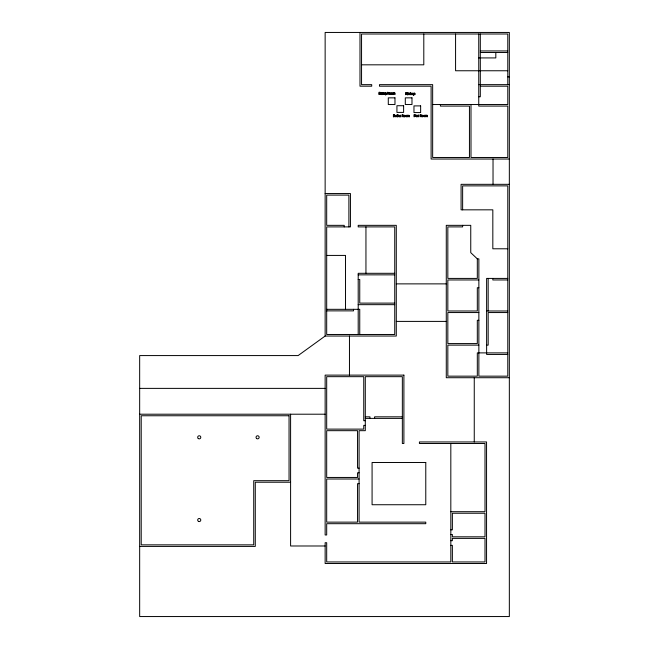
<?xml version="1.0" encoding="UTF-8"?>
<svg xmlns="http://www.w3.org/2000/svg" width="649" height="649" viewBox="0 0 649 649"><rect width="100%" height="100%" fill="white"/><g stroke="black" fill="none" stroke-linecap="round" stroke-linejoin="round"><path stroke-width="0.97" d="M325.141 336.036L298.118 355.579L139.665 355.579L139.665 616.55L509.335 616.55L509.335 32.45L325.141 32.45L325.141 336.036L396.288 336.036L396.288 225.341L358.199 225.341L358.199 226.899L394.738 226.899L394.738 334.478L326.69 334.478L326.69 226.899L350.436 226.899L350.436 193.548L325.141 193.548M394.495 115.644L394.673 114.832L393.408 114.67L393.408 116.885L394.77 116.609L394.495 115.66M480.309 50.947L507.786 50.947M480.309 52.496L507.786 52.496M478.751 57.923L495.82 57.923L495.82 52.496M361.55 64.819L423.797 64.819L423.797 33.999M507.786 70.757L455.574 70.757L455.574 33.999M507.786 76.882L509.335 76.882M478.751 84.646L509.335 84.646M480.309 86.195L507.786 86.195L507.786 104.53L432.656 104.53M478.751 96.774L480.309 96.774L480.309 33.999M509.335 159.029L431.106 159.029L431.106 86.195L379.47 86.195L379.47 84.646L432.656 84.646L432.656 157.48L469.446 157.48L469.446 106.087L440.411 106.087L440.411 104.53M509.335 184.324L461.082 184.324L461.082 209.83L492.826 209.83L492.826 248.786L507.786 248.786M326.69 255.422L345.519 255.422L345.519 309.322M509.335 377.718L446.277 377.718L446.277 225.341L470.752 225.341L470.752 252.656L477.315 258.862L478.865 258.862L478.865 376.16L507.786 376.16L507.786 185.874L462.632 185.874L462.632 209.83M394.738 273.302L358.199 273.302L358.199 334.478M358.199 274.852L394.738 274.852M507.786 278.413L486.62 278.413L486.62 354.443L507.786 354.443M358.199 279.508L359.749 279.508L359.749 303.115L394.738 303.115M478.865 279.962L447.834 279.962L447.834 310.993L477.315 310.993L477.315 287.726L478.865 287.726M507.786 279.962L492.826 279.962L492.826 278.413M396.288 283.873L446.277 283.873M358.199 304.665L394.738 304.665M326.69 309.322L359.749 309.322L359.749 334.478M326.69 310.871L353.543 310.871L353.543 309.322M486.62 310.993L507.786 310.993M478.865 312.55L447.834 312.55L447.834 343.581L477.315 343.581L477.315 320.306L478.865 320.306M507.786 312.55L488.17 312.55L488.17 345.13L486.62 345.13M396.288 321.401L446.277 321.401M478.865 345.13L447.834 345.13L447.834 376.16L477.315 376.16L477.315 352.886L507.786 352.886M139.665 388.378L325.141 388.378M139.665 414.208L325.141 414.208M365.298 416.828L369.954 416.828L369.954 418.386M402.348 416.828L374.611 416.828L374.611 418.386M365.298 418.386L402.348 418.386M365.298 420.714L363.748 420.714L363.748 376.671L326.69 376.671L326.69 429.119L363.748 429.119L363.748 425.363L365.298 425.363M359.092 468.148L357.542 468.148L357.542 430.676L326.69 430.676L326.69 477.453L357.542 477.453L357.542 472.796L359.092 472.796M359.092 479.003L326.69 479.003L326.69 522.137L357.542 522.137L357.542 483.659L359.092 483.659M290.598 482.231L255.284 482.231L255.284 546.409L139.665 546.409M450.82 511.696L485.006 511.696L485.006 443.502L419.416 443.502L419.416 441.953L486.555 441.953L486.555 563.502L325.141 563.502L325.141 542.726L326.69 542.726L326.69 561.953L450.82 561.953L450.82 443.502M450.82 529.844L452.369 529.844L452.369 513.245L485.006 513.245L485.006 536.82L452.369 536.82L452.369 534.492L450.82 534.492M450.82 540.698L452.369 540.698L452.369 538.378L485.006 538.378L485.006 561.953L452.369 561.953L452.369 545.355L450.82 545.355M325.141 545.987L290.598 545.987L290.598 414.208M507.786 84.646L507.786 33.999L361.55 33.999L361.55 84.646L371.715 84.646L371.715 86.195L359.992 86.195L359.992 32.45M493.029 159.029L493.029 184.324M488.17 278.413L488.17 310.993M478.751 33.999L478.751 106.087L507.786 106.087L507.786 157.48L470.996 157.48L470.996 104.53M477.315 258.862L477.315 278.413L447.834 278.413L447.834 226.899L462.632 226.899L462.632 225.341M474.257 377.718L474.257 441.953M365.947 226.899L365.947 273.302M349.462 336.036L349.462 375.122M348.886 226.899L348.886 195.106L326.69 195.106L326.69 225.341L344.23 225.341L344.23 226.899M409.211 93.797C411.231 95.476 407.905 94.6 409.519 93.083A0.909 0.909 0 0 1 409.949 93.107L410.176 93.505L409.211 93.797M386.285 94.227C385.328 95.687 385.214 94.762 385.895 94.283C383.21 94.543 387.047 90.398 386.285 94.227M390.893 93.586C389.286 96.539 389.295 90.633 390.893 93.586M392.548 93.586C390.941 96.539 390.941 90.633 392.548 93.586M405.301 116.057C403.686 119.01 403.694 113.104 405.301 116.057M406.947 116.057C405.341 119.01 405.349 113.104 406.947 116.057M423.335 116.001C421.728 118.954 421.728 113.048 423.335 116.001M424.99 116.001C423.383 118.954 423.383 113.048 424.99 116.001M399.386 115.871C399.038 117.639 402.088 116.414 399.881 116.593C401.455 116.601 400.66 113.843 399.386 115.871M412.026 93.756C411.677 95.517 414.727 94.292 412.521 94.478C414.094 94.486 413.299 91.728 412.026 93.756M415.741 115.822C415.392 117.583 418.443 116.358 416.244 116.544C417.818 116.552 417.015 113.794 415.741 115.822M417.348 115.814C418.435 119.611 419.911 112.374 417.348 115.814M394.6 116.22L393.7 116.633L393.7 115.814L394.6 116.22M415.271 116.163L414.37 116.585L414.37 115.765L415.271 116.163M415.579 116.155L414.07 116.836L414.07 114.622L415.344 114.784L415.579 116.155M389.733 93.31C389.903 95.874 391.355 91.988 389.733 93.31M391.379 93.31C391.574 95.865 392.978 91.996 391.379 93.31M404.132 115.773C404.335 118.345 405.714 114.443 404.132 115.773M405.787 115.773C405.982 118.329 407.377 114.467 405.787 115.773M422.175 115.725C422.377 118.296 423.748 114.386 422.175 115.725M423.821 115.725C424.024 118.296 425.403 114.386 423.821 115.725M417.656 115.741C417.834 118.207 419.092 114.362 417.656 115.741M395.079 116.244C396.872 118.54 396.434 113.364 395.079 116.244M385.214 93.31C385.409 95.654 386.634 91.988 385.214 93.31M389.051 92.807L388.589 93.456L389.376 94.413L388.289 93.537L387.664 94.413L387.664 92.207L389.051 92.807M403.451 115.271L402.988 115.92L403.775 116.885L402.696 116.009L402.064 116.885L402.064 114.67L403.451 115.271M421.485 115.222L421.031 115.871L421.818 116.836L420.73 115.952L420.106 116.836L420.106 114.622L421.485 115.222M388.743 92.823C388.029 94.324 387.81 91.501 388.743 92.823M403.143 115.295C402.437 116.796 402.218 113.973 403.143 115.295M421.185 115.238C420.471 116.739 420.252 113.916 421.185 115.238M395.363 116.276C395.728 117.501 396.571 115.327 395.363 116.276M394.495 115.214L393.7 115.571L393.7 114.922L394.495 115.214M415.165 115.157L414.37 115.522L414.37 114.873L415.165 115.157M399.703 115.684L400.538 115.871L399.703 115.684M412.334 93.57L413.178 93.748L412.334 93.57M416.058 115.636L416.893 115.814L416.058 115.636M382.115 92.758L381.661 94.04C379.138 88.369 382.667 98.697 382.115 92.758M405.966 93.732C405.398 97.163 405.601 90.162 405.836 93.57L407.101 92.556L406.185 93.545L407.158 94.762L405.966 93.732M394.13 92.872L392.832 92.758L392.832 94.413L393.497 92.977L393.773 94.413L394.438 92.977L394.998 94.413L394.917 92.937L394.13 92.872M408.529 115.344L407.239 115.222L407.239 116.885L407.897 115.449L408.18 116.885L408.846 115.449L409.397 116.885L409.316 115.408L408.529 115.344M426.571 115.287L425.273 115.173L425.273 116.836L425.939 115.392L426.215 116.836L426.88 115.392L427.44 116.836L427.358 115.352L426.571 115.287M383.713 92.839C382.756 97.553 383.754 91.047 384.338 93.472C384.313 96.19 385.311 91.931 383.713 92.839M410.833 93.188L410.428 92.45L410.428 94.762L411.142 93.326L411.734 94.762L411.653 93.31L410.833 93.188M414.135 93.188C413.129 98.891 413.794 91.728 414.743 93.61C414.63 96.652 415.822 92.369 414.135 93.188M398.194 115.311L397.788 114.573L397.788 116.885L398.502 115.449L399.094 116.885L399.021 115.433L398.194 115.311M408.805 94.503L408.302 93.334L408.821 93.107L408.302 93.107C407.759 91.46 407.661 95.825 408.821 94.503M397.569 116.617L397.074 115.457L397.586 115.222L397.074 115.222C396.531 113.583 396.425 117.948 397.586 116.617M379.203 92.207L378.911 94.413L380.192 94.413L379.203 94.154L379.203 92.207M380.687 92.758L380.411 94.413L380.687 92.758M382.902 92.758L382.618 94.413L382.902 92.758M407.596 93.107L407.321 94.762L407.596 93.107M394.973 97.853L388.289 97.853L388.289 104.53L394.973 104.53L394.973 97.853M411.985 97.853L405.301 97.853L405.301 104.53L411.985 104.53L411.985 97.853M403.613 105.722L396.928 105.722L396.928 112.399L403.613 112.399L403.613 105.722M420.641 105.892L413.965 105.892L413.965 112.569L420.641 112.569L420.641 105.892M403.897 375.122L325.141 375.122L325.141 534.971L326.69 534.971L326.69 523.694L425.776 523.694L425.776 522.137L359.092 522.137L359.092 430.676L365.298 430.676L365.298 376.671L402.348 376.671L402.348 443.502L403.897 443.502L403.897 375.122M289.048 415.758L141.214 415.758L141.214 544.852L253.727 544.852L253.727 480.682L289.048 480.682L289.048 415.758M425.776 462.486L372.08 462.486L372.08 504.735L425.776 504.735L425.776 462.486M256.501 438.408A1.549 1.549 0 0 0 259.097 437.71A1.549 1.549 0 0 0 257.199 435.812A1.549 1.549 0 0 0 256.501 438.408M198.245 438.505A1.549 1.549 0 0 0 200.768 437.564A1.549 1.549 0 0 0 198.691 435.86A1.549 1.549 0 0 0 198.245 438.505M198.456 521.374A1.549 1.549 0 0 0 200.784 520.036A1.549 1.549 0 0 0 198.456 518.689A1.549 1.549 0 0 0 198.456 521.374"/></g></svg>
